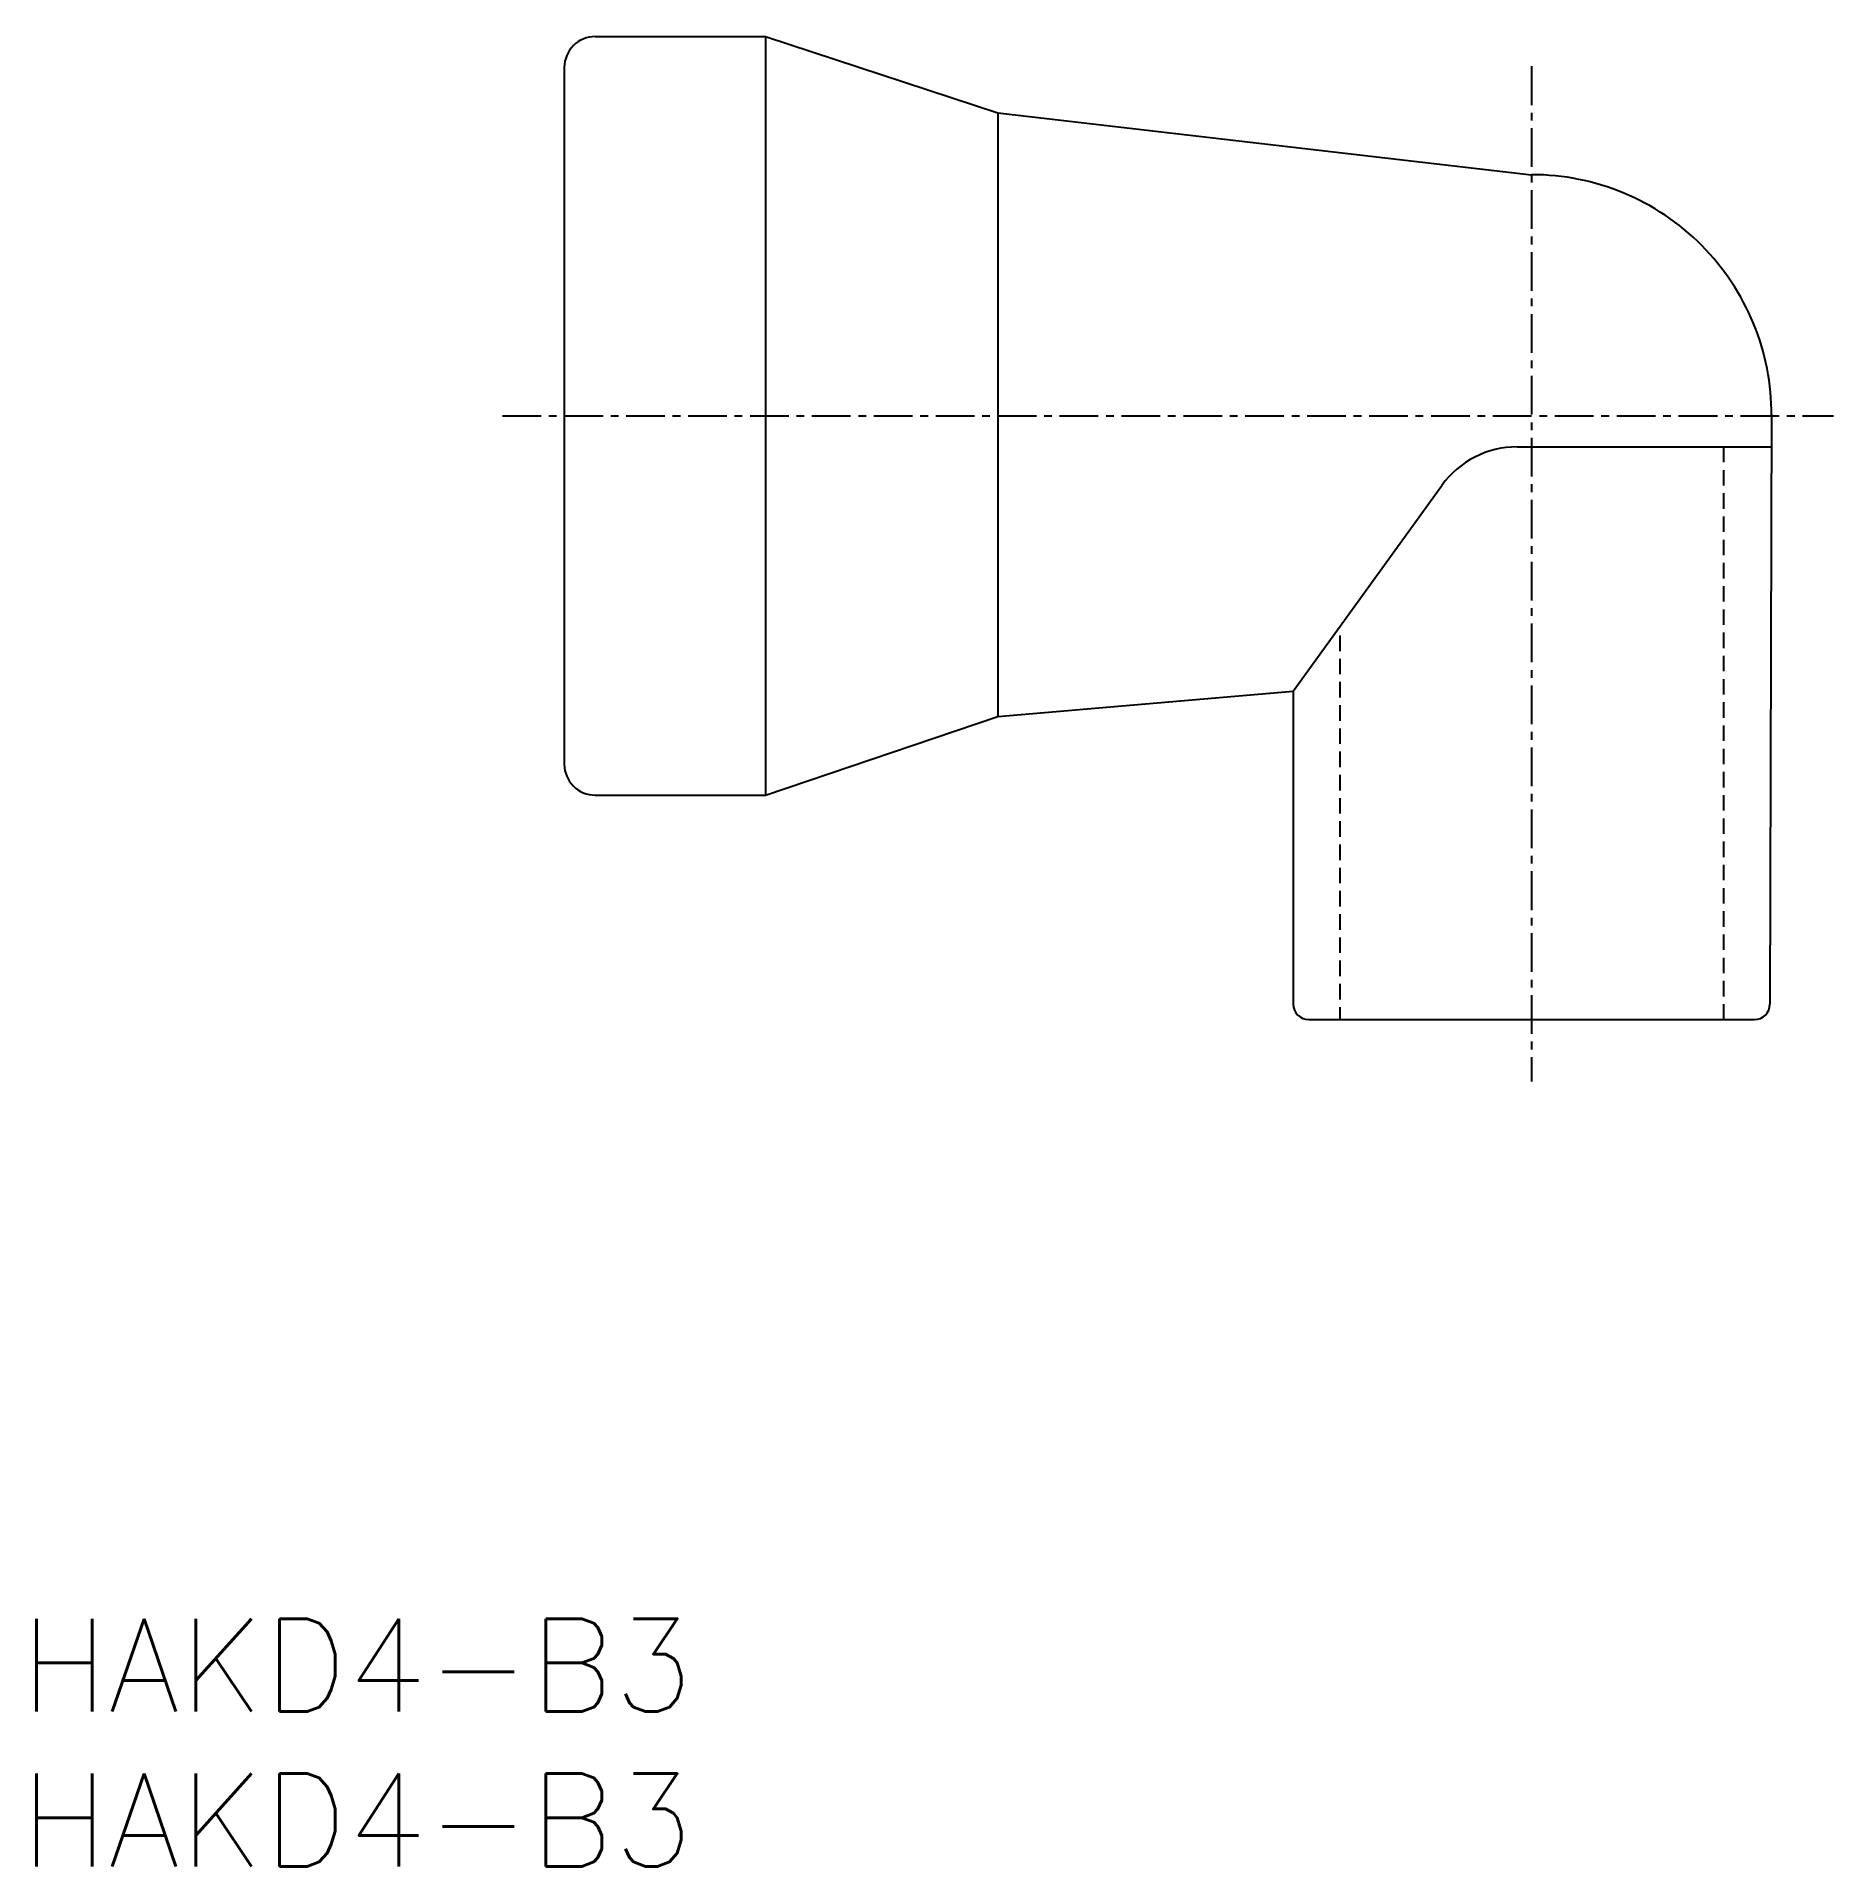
# Model space of a CAD drawing. Extents: x 0.5 to 58.6, y 0 to 59.1.
import ezdxf
from ezdxf.enums import TextEntityAlignment as Align

# ---------------------------------------------------------------- set-up
doc = ezdxf.new("R2010")
doc.units = 0
doc.linetypes.add('CENTER', pattern=[2, 1.25, -0.25, 0.25, -0.25])
doc.linetypes.add('DASHED', pattern=[0.75, 0.5, -0.25])
doc.layers.get('0').update_dxf_attribs({"linetype": 'CONTINUOUS'})
doc.layers.add('CENTER', color=1, linetype='CENTER')
doc.styles.get("Standard").update_dxf_attribs({"font": 'txt.shx', "bigfont": '@extfont2.shx'})

msp = doc.modelspace()

# ---------------------------------------------------------------- linework, layer by layer
at = {"color": 7, "linetype": 'CONTINUOUS'}
for p, q in [((18.564, 59.099), (24.064, 59.099)), ((24.064, 59.099), (24.064, 34.599)), ((24.064, 59.099), (31.564, 56.639)), ((17.564, 58.099), (17.564, 35.599)), ((31.564, 56.639), (48.814, 54.639)), ((31.564, 56.639), (31.564, 37.139)), ((56.564, 46.889), (56.514, 27.849)), ((48.348, 45.849), (56.561, 45.849)), ((41.114, 37.953), (45.916, 44.605)), ((31.564, 37.139), (41.114, 37.953)), ((41.114, 37.953), (41.114, 27.849)), ((24.064, 34.599), (31.564, 37.139)), ((18.564, 34.599), (24.064, 34.599)), ((41.614, 27.349), (56.014, 27.349))]:
    msp.add_line(p, q, dxfattribs=at)
at = {"color": 3, "linetype": 'DASHED'}
for p, q in [((55.014, 45.849), (55.014, 27.349)), ((42.614, 39.754), (42.614, 27.349))]:
    msp.add_line(p, q, dxfattribs=at)
at = {"color": 7, "linetype": 'CONTINUOUS'}
for centre, radius, start, end in [((18.564, 58.099), 1, 90, 180), ((48.814, 46.889), 7.75, 359.70618, 90), ((48.348, 42.849), 3, 90, 144.17372), ((18.564, 35.599), 1, 180, 270), ((41.614, 27.849), 0.5, 180, 270), ((56.014, 27.849), 0.5, 270, 0)]:
    msp.add_arc(centre, radius, start, end, dxfattribs=at)
at = {"layer": 'CENTER'}
msp.add_line((48.814, 58.139), (48.814, 25.349), dxfattribs=at)
at = {"layer": 'CENTER', "color": 1, "linetype": 'CENTER'}
msp.add_line((15.564, 46.849), (58.564, 46.849), dxfattribs=at)

# ---------------------------------------------------------------- texts
at = {"color": 7, "linetype": 'CONTINUOUS'}
for p in [(0, 6.5), (0, 1.5)]:
    msp.add_text('HAKD4-B3', height=3, dxfattribs=at).set_placement(p, align=Align.MIDDLE_LEFT)

doc.saveas('drawing.dxf')
